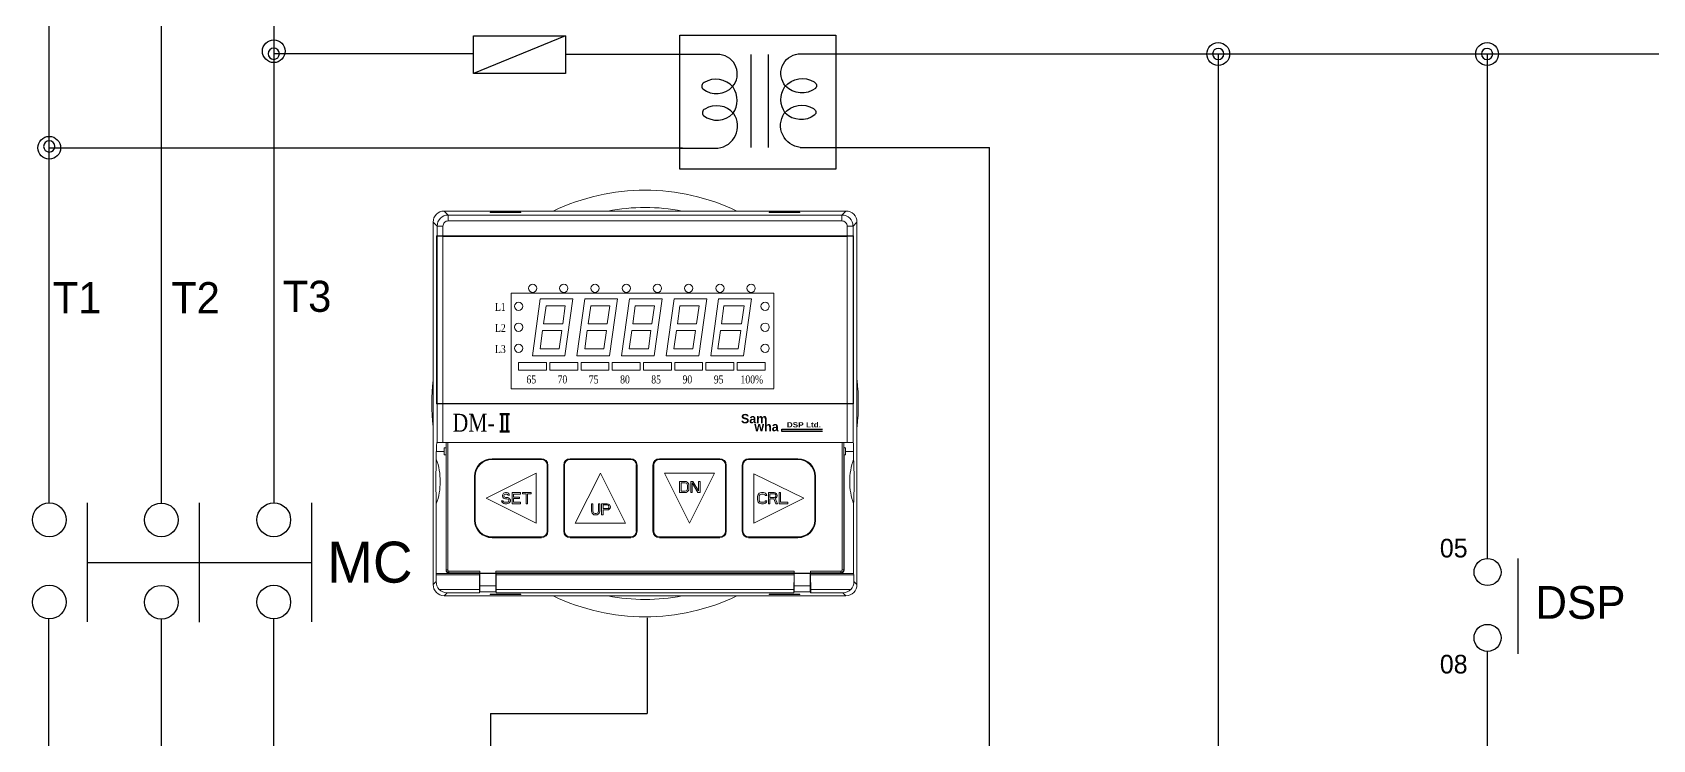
# Model space of a CAD drawing. Header units: millimetres. Extents: x 32 to 871, y 30 to 611.
# Drawn here: x 660.2 to 770, y 463.2 to 511.2 of the extents above; entities that cross this region are included whole.
import ezdxf
from ezdxf.enums import TextEntityAlignment as Align

# ---------------------------------------------------------------- set-up
doc = ezdxf.new("R2010")
doc.units = ezdxf.units.MM
for name, color, linetype in [('02___PRT_ALL_AXES', 7, 'Continuous'), ('4', 133, 'Continuous'), ('40', 4, 'Continuous'), ('ASHADE', 7, 'Continuous')]:
    doc.layers.add(name, color=color, linetype=linetype)
doc.styles.add('ghs', font='NGULIM.TTF')
doc.styles.add('SS', font='batang.ttc', dxfattribs={"width": 0.8})
doc.styles.get("Standard").update_dxf_attribs({"font": 'BareunDotumPro1.ttf'})

# ---------------------------------------------------------------- blocks, each defined once
blk = doc.blocks.new('hhj')
blk.add_hatch(color=5).paths.add_polyline_path([(-3.37, 1774.76), (-3.37, 1774.91), (-0.62, 1774.91), (-0.62, 1774.76)])
at = {"color": 7, "lineweight": 5}
for p, q in [((-25.99, 1789.43), (-26.26, 1789.69)), ((0.96, 1789.69), (-26.26, 1789.69)), ((-25.99, 1789.03), (-25.99, 1789.43)), ((0.69, 1789.43), (-25.99, 1789.43)), ((-23.14, 1789.59), (-23.14, 1789.62)), ((-23.14, 1789.62), (-21.06, 1789.62)), ((-23.14, 1789.59), (-21.06, 1789.59)), ((-21.06, 1789.59), (-21.06, 1789.62)), ((-4.24, 1789.59), (-4.24, 1789.62)), ((-4.24, 1789.62), (-2.16, 1789.62)), ((-4.24, 1789.59), (-2.16, 1789.59)), ((-2.16, 1789.59), (-2.16, 1789.62)), ((0.69, 1789.43), (0.96, 1789.69)), ((0.69, 1789.03), (0.69, 1789.43)), ((-27.02, 1788.94), (-27.02, 1764.37)), ((-26.75, 1788.67), (-27.02, 1788.94)), ((-26.75, 1788.67), (-26.75, 1788.02)), ((-26.35, 1788.67), (-26.75, 1788.67)), ((-26.35, 1788.67), (-26.35, 1788.02)), ((0.69, 1789.03), (-25.99, 1789.03)), ((1.05, 1788.02), (1.05, 1788.67)), ((1.05, 1788.67), (1.45, 1788.67)), ((1.45, 1788.67), (1.71, 1788.94)), ((1.45, 1788.02), (1.45, 1788.67)), ((1.71, 1764.37), (1.71, 1788.94)), ((-26.75, 1788.02), (-26.79, 1788.01)), ((-26.79, 1776.63), (-26.79, 1788.01)), ((-26.79, 1788.01), (-22.8, 1788.01)), ((-26.79, 1787.99), (-26.75, 1787.99)), ((-26.79, 1787.99), (-22.76, 1787.99)), ((-26.35, 1788.02), (-26.75, 1788.02)), ((-26.75, 1787.99), (-26.75, 1776.66)), ((-26.35, 1787.98), (-26.75, 1787.99)), ((-26.35, 1788.02), (1.05, 1788.02)), ((-26.35, 1787.98), (-26.35, 1776.66)), ((-26.35, 1787.98), (1.05, 1787.98)), ((-22.8, 1788.01), (-22.79, 1788.02)), ((-22.8, 1788.01), (-22.8, 1787.99)), ((-22.79, 1788.02), (-21.41, 1788.02)), ((-22.76, 1788.01), (-22.76, 1787.99)), ((-22.76, 1788.01), (-22.76, 1787.99)), ((-22.76, 1787.99), (-21.45, 1787.99)), ((-21.45, 1787.99), (-21.45, 1788.01)), ((-21.44, 1787.99), (-21.44, 1788.01)), ((-21.44, 1787.99), (-13.31, 1787.99)), ((-21.41, 1788.01), (-21.41, 1788.02)), ((-21.41, 1788.01), (-21.41, 1787.99)), ((-21.41, 1788.01), (-13.35, 1788.01)), ((-13.35, 1788.01), (-13.34, 1788.02)), ((-13.35, 1788.01), (-13.35, 1787.99)), ((-13.34, 1788.02), (-11.96, 1788.02)), ((-13.31, 1788.01), (-13.31, 1787.99)), ((-13.31, 1788.01), (-13.31, 1787.99)), ((-13.31, 1787.99), (-12, 1787.99)), ((-12, 1787.99), (-12, 1788.02)), ((-11.99, 1787.99), (-11.99, 1788.01)), ((-11.99, 1787.99), (-3.86, 1787.99)), ((-11.96, 1788.01), (-11.96, 1788.02)), ((-11.96, 1788.01), (-11.96, 1787.99)), ((-11.96, 1788.01), (-3.9, 1788.01)), ((-3.9, 1788.01), (-3.89, 1788.02)), ((-3.9, 1788.01), (-3.9, 1787.99)), ((-3.89, 1788.02), (-2.51, 1788.02)), ((-3.86, 1788.01), (-3.86, 1787.99)), ((-3.86, 1788.01), (-3.86, 1787.99)), ((-3.86, 1787.99), (-2.55, 1787.99)), ((-2.55, 1787.99), (-2.55, 1788.02)), ((-2.54, 1787.99), (-2.54, 1788.01)), ((-2.54, 1787.99), (1.48, 1787.99)), ((-2.51, 1788.01), (-2.51, 1788.02)), ((-2.51, 1788.01), (-2.51, 1787.99)), ((-2.51, 1788.01), (1.48, 1788.01)), ((1.05, 1788.02), (1.45, 1788.02)), ((1.05, 1787.98), (1.45, 1787.99)), ((1.05, 1776.66), (1.05, 1787.98)), ((1.45, 1788.02), (1.48, 1788.01)), ((1.48, 1787.99), (1.45, 1787.99)), ((1.45, 1776.66), (1.45, 1787.99)), ((1.48, 1776.63), (1.48, 1788.01)), ((-21.72, 1784.12), (-21.72, 1777.75)), ((-3.92, 1784.12), (-21.72, 1784.12)), ((-3.92, 1784.12), (-3.92, 1777.66)), ((-21.72, 1777.64), (-3.92, 1777.64)), ((-26.79, 1776.65), (-26.75, 1776.66)), ((-26.79, 1776.65), (-24.56, 1776.65)), ((-26.75, 1776.63), (-26.79, 1776.63)), ((-26.79, 1776.63), (-24.59, 1776.63)), ((-26.35, 1776.66), (-26.75, 1776.66)), ((-26.75, 1776.63), (-26.75, 1774.01)), ((-26.35, 1776.62), (-26.75, 1776.63)), ((-26.35, 1776.66), (1.05, 1776.66)), ((-26.35, 1776.62), (-26.35, 1774.01)), ((-26.35, 1776.62), (1.05, 1776.62)), ((-24.59, 1776.63), (-24.59, 1776.65)), ((-24.59, 1776.63), (-24.58, 1776.63)), ((-24.58, 1776.63), (-23.4, 1776.63)), ((-24.56, 1776.65), (-24.56, 1776.63)), ((-24.55, 1776.66), (-24.55, 1776.63)), ((-24.55, 1776.66), (-23.43, 1776.66)), ((-23.43, 1776.63), (-23.43, 1776.66)), ((-23.42, 1776.65), (-23.42, 1776.63)), ((-23.42, 1776.65), (-13.22, 1776.65)), ((-23.4, 1776.63), (-23.4, 1776.65)), ((-23.4, 1776.63), (-23.4, 1776.63)), ((-23.4, 1776.63), (-13.25, 1776.63)), ((-13.25, 1776.63), (-13.25, 1776.65)), ((-13.25, 1776.63), (-13.24, 1776.63)), ((-13.24, 1776.63), (-12.06, 1776.63)), ((-13.22, 1776.63), (-13.22, 1776.65)), ((-13.21, 1776.66), (-13.21, 1776.63)), ((-13.21, 1776.66), (-12.09, 1776.66)), ((-12.09, 1776.63), (-12.09, 1776.66)), ((-12.08, 1776.65), (-12.08, 1776.63)), ((-12.08, 1776.65), (-1.88, 1776.65)), ((-12.06, 1776.63), (-12.06, 1776.65)), ((-12.06, 1776.63), (-1.91, 1776.63)), ((-12.06, 1776.63), (-12.06, 1776.63)), ((-1.91, 1776.63), (-1.91, 1776.65)), ((-1.91, 1776.63), (-1.9, 1776.63)), ((-1.9, 1776.63), (-0.72, 1776.63)), ((-1.88, 1776.63), (-1.88, 1776.65)), ((-1.87, 1776.66), (-0.75, 1776.66)), ((-1.87, 1776.66), (-1.87, 1776.63)), ((-0.75, 1776.63), (-0.75, 1776.66)), ((-0.74, 1776.65), (1.48, 1776.65)), ((-0.74, 1776.63), (-0.74, 1776.65)), ((-0.72, 1776.63), (-0.72, 1776.65)), ((-0.72, 1776.63), (1.48, 1776.63)), ((-0.72, 1776.63), (-0.72, 1776.63)), ((1.05, 1776.66), (1.45, 1776.66)), ((1.05, 1776.62), (1.45, 1776.63)), ((1.05, 1774.01), (1.05, 1776.62)), ((1.48, 1776.65), (1.45, 1776.66)), ((1.45, 1776.63), (1.48, 1776.63)), ((1.45, 1774.01), (1.45, 1776.63)), ((-26.76, 1774.01), (1.46, 1774.01)), ((-26.13, 1774), (-26.13, 1765.36)), ((-26.01, 1774.01), (-26.01, 1765.36)), ((0.71, 1765.36), (0.71, 1774.01)), ((0.82, 1765.36), (0.82, 1774)), ((-26.8, 1772.87), (-26.8, 1773.4)), ((-26.8, 1773.4), (-26.26, 1773.4)), ((-26.26, 1773.16), (-26.26, 1773.65)), ((-26.26, 1773.65), (-26.14, 1773.65)), ((-26.26, 1773.16), (-26.14, 1773.16)), ((-26.14, 1773.65), (-26.13, 1773.64)), ((-26.14, 1773.16), (-26.13, 1773.17)), ((-26.14, 1765.35), (-26.14, 1773.16)), ((-19.67, 1772.9), (-23.02, 1772.9)), ((-23.02, 1772.85), (-23.02, 1772.87)), ((-19.67, 1772.87), (-23.02, 1772.87)), ((-19.67, 1772.85), (-23.02, 1772.85)), ((-19.67, 1772.85), (-19.67, 1772.87)), ((-13.62, 1772.9), (-17.73, 1772.9)), ((-17.73, 1772.85), (-17.73, 1772.87)), ((-13.62, 1772.87), (-17.73, 1772.87)), ((-13.62, 1772.85), (-17.73, 1772.85)), ((-13.62, 1772.85), (-13.62, 1772.87)), ((-7.58, 1772.9), (-11.68, 1772.9)), ((-7.58, 1772.87), (-11.68, 1772.87)), ((-11.68, 1772.85), (-11.68, 1772.87)), ((-7.58, 1772.85), (-11.68, 1772.85)), ((-7.58, 1772.85), (-7.58, 1772.87)), ((-2.28, 1772.9), (-5.63, 1772.9)), ((-2.28, 1772.87), (-5.63, 1772.87)), ((-5.63, 1772.85), (-5.63, 1772.87)), ((-2.28, 1772.85), (-5.63, 1772.85)), ((-2.28, 1772.85), (-2.28, 1772.87)), ((0.84, 1773.65), (0.83, 1773.64)), ((0.84, 1773.16), (0.83, 1773.17)), ((0.84, 1773.65), (0.95, 1773.65)), ((0.84, 1773.16), (0.95, 1773.16)), ((0.84, 1773.16), (0.84, 1765.35)), ((0.95, 1773.16), (0.95, 1773.65)), ((0.95, 1773.4), (1.49, 1773.4)), ((1.49, 1772.87), (1.49, 1773.4)), ((-24.21, 1771.71), (-24.21, 1768.74)), ((-24.18, 1771.71), (-24.18, 1768.74)), ((-24.16, 1771.71), (-24.18, 1771.71)), ((-24.16, 1771.71), (-24.16, 1768.74)), ((-20.02, 1771.93), (-23.42, 1770.23)), ((-20.02, 1768.53), (-20.02, 1771.93)), ((-19.29, 1767.99), (-19.29, 1772.47)), ((-19.29, 1772.47), (-19.27, 1772.47)), ((-19.27, 1767.99), (-19.27, 1772.47)), ((-19.24, 1767.99), (-19.24, 1772.47)), ((-18.16, 1772.47), (-18.16, 1767.99)), ((-18.13, 1772.47), (-18.13, 1767.99)), ((-18.11, 1772.47), (-18.13, 1772.47)), ((-18.11, 1772.47), (-18.11, 1767.99)), ((-15.68, 1771.93), (-17.38, 1768.53)), ((-13.97, 1768.53), (-15.68, 1771.93)), ((-13.24, 1772.47), (-13.22, 1772.47)), ((-13.24, 1767.99), (-13.24, 1772.47)), ((-13.22, 1767.99), (-13.22, 1772.47)), ((-13.19, 1767.99), (-13.19, 1772.47)), ((-12.11, 1772.47), (-12.11, 1767.99)), ((-12.06, 1772.47), (-12.08, 1772.47)), ((-12.08, 1772.47), (-12.08, 1767.99)), ((-12.06, 1772.47), (-12.06, 1767.99)), ((-7.93, 1771.93), (-11.33, 1771.93)), ((-11.33, 1771.93), (-9.63, 1768.53)), ((-9.63, 1768.53), (-7.93, 1771.93)), ((-7.19, 1772.47), (-7.17, 1772.47)), ((-7.19, 1767.99), (-7.19, 1772.47)), ((-7.17, 1767.99), (-7.17, 1772.47)), ((-7.14, 1767.99), (-7.14, 1772.47)), ((-6.06, 1772.47), (-6.06, 1767.99)), ((-6.01, 1772.47), (-6.04, 1772.47)), ((-6.04, 1772.47), (-6.04, 1767.99)), ((-6.01, 1772.47), (-6.01, 1767.99)), ((-1.88, 1770.23), (-5.28, 1771.89)), ((-5.28, 1771.89), (-5.28, 1768.53)), ((-1.14, 1771.71), (-1.12, 1771.71)), ((-1.14, 1768.74), (-1.14, 1771.71)), ((-1.12, 1768.74), (-1.12, 1771.71)), ((-1.09, 1768.74), (-1.09, 1771.71)), ((-9.93, 1771.36), (-10.31, 1771.36)), ((-10.31, 1771.36), (-10.31, 1770.61)), ((-10.21, 1771.27), (-9.93, 1771.27)), ((-10.21, 1770.7), (-10.21, 1771.27)), ((-9.93, 1770.7), (-10.21, 1770.7)), ((-9.85, 1771.35), (-9.93, 1771.36)), ((-9.93, 1771.27), (-9.87, 1771.25)), ((-9.87, 1770.72), (-9.93, 1770.7)), ((-9.93, 1770.61), (-9.85, 1770.62)), ((-9.87, 1771.25), (-9.82, 1771.22)), ((-9.82, 1770.75), (-9.87, 1770.72)), ((-9.79, 1771.31), (-9.85, 1771.35)), ((-9.85, 1770.62), (-9.79, 1770.65)), ((-9.82, 1771.22), (-9.79, 1771.17)), ((-9.79, 1770.8), (-9.82, 1770.75)), ((-9.73, 1771.25), (-9.79, 1771.31)), ((-9.79, 1771.17), (-9.77, 1771.1)), ((-9.77, 1770.86), (-9.79, 1770.8)), ((-9.79, 1770.65), (-9.73, 1770.72)), ((-9.77, 1771.1), (-9.77, 1770.86)), ((-9.69, 1771.18), (-9.73, 1771.25)), ((-9.73, 1770.72), (-9.69, 1770.78)), ((-9.68, 1771.1), (-9.69, 1771.18)), ((-9.69, 1770.78), (-9.68, 1770.86)), ((-9.68, 1770.86), (-9.68, 1771.1)), ((-9.41, 1771.36), (-9.55, 1771.36)), ((-9.55, 1771.36), (-9.55, 1770.61)), ((-9.46, 1771.27), (-9.06, 1770.61)), ((-9.46, 1770.61), (-9.46, 1771.27)), ((-9.02, 1770.72), (-9.41, 1771.36)), ((-8.92, 1771.36), (-9.02, 1771.36)), ((-9.02, 1771.36), (-9.02, 1770.72)), ((-8.92, 1770.61), (-8.92, 1771.36)), ((-26.8, 1765.12), (-26.8, 1769.85)), ((-23.42, 1770.23), (-20.02, 1768.53)), ((-22.37, 1770.06), (-22.35, 1769.99)), ((-22.27, 1770.06), (-22.37, 1770.06)), ((-22.35, 1769.99), (-22.3, 1769.91)), ((-22.3, 1770.49), (-22.32, 1770.43)), ((-22.32, 1770.43), (-22.32, 1770.36)), ((-22.32, 1770.36), (-22.3, 1770.3)), ((-22.24, 1770.56), (-22.3, 1770.49)), ((-22.3, 1770.3), (-22.24, 1770.24)), ((-22.3, 1769.91), (-22.22, 1769.87)), ((-22.26, 1770.01), (-22.27, 1770.06)), ((-22.21, 1769.96), (-22.26, 1770.01)), ((-22.18, 1770.59), (-22.24, 1770.56)), ((-22.24, 1770.24), (-22.18, 1770.2)), ((-22.22, 1770.41), (-22.21, 1770.46)), ((-22.22, 1770.38), (-22.22, 1770.41)), ((-22.21, 1770.33), (-22.22, 1770.38)), ((-22.22, 1769.87), (-22.15, 1769.85)), ((-22.21, 1770.46), (-22.16, 1770.49)), ((-22.16, 1770.3), (-22.21, 1770.33)), ((-22.15, 1769.95), (-22.21, 1769.96)), ((-22.11, 1770.61), (-22.18, 1770.59)), ((-22.18, 1770.2), (-22.11, 1770.19)), ((-22.16, 1770.49), (-22.11, 1770.51)), ((-22.11, 1770.28), (-22.16, 1770.3)), ((-22.02, 1769.95), (-22.15, 1769.95)), ((-22.15, 1769.85), (-22.02, 1769.85)), ((-22.04, 1770.61), (-22.11, 1770.61)), ((-22.11, 1770.51), (-22.02, 1770.51)), ((-22.02, 1770.28), (-22.11, 1770.28)), ((-22.11, 1770.19), (-22.02, 1770.19)), ((-21.96, 1770.59), (-22.04, 1770.61)), ((-22.02, 1770.51), (-21.97, 1770.49)), ((-21.94, 1770.27), (-22.02, 1770.28)), ((-22.02, 1770.19), (-21.96, 1770.17)), ((-21.96, 1769.96), (-22.02, 1769.95)), ((-22.02, 1769.85), (-21.94, 1769.87)), ((-21.97, 1770.49), (-21.94, 1770.46)), ((-21.89, 1770.54), (-21.96, 1770.59)), ((-21.96, 1770.17), (-21.91, 1770.14)), ((-21.91, 1769.99), (-21.96, 1769.96)), ((-21.94, 1770.46), (-21.93, 1770.43)), ((-21.88, 1770.24), (-21.94, 1770.27)), ((-21.94, 1769.87), (-21.88, 1769.9)), ((-21.93, 1770.43), (-21.83, 1770.43)), ((-21.91, 1770.14), (-21.88, 1770.09)), ((-21.88, 1770.04), (-21.91, 1769.99)), ((-21.85, 1770.48), (-21.89, 1770.54)), ((-21.81, 1770.17), (-21.88, 1770.24)), ((-21.88, 1770.09), (-21.88, 1770.04)), ((-21.88, 1769.9), (-21.81, 1769.96)), ((-21.83, 1770.43), (-21.85, 1770.48)), ((-21.78, 1770.11), (-21.81, 1770.17)), ((-21.81, 1769.96), (-21.78, 1770.03)), ((-21.78, 1770.03), (-21.78, 1770.11)), ((-21.66, 1770.61), (-21.66, 1769.85)), ((-21.09, 1770.61), (-21.66, 1770.61)), ((-21.66, 1769.85), (-21.09, 1769.85)), ((-21.56, 1770.3), (-21.56, 1770.51)), ((-21.56, 1770.51), (-21.09, 1770.51)), ((-21.15, 1770.3), (-21.56, 1770.3)), ((-21.56, 1769.95), (-21.56, 1770.2)), ((-21.56, 1770.2), (-21.15, 1770.2)), ((-21.09, 1769.95), (-21.56, 1769.95)), ((-21.15, 1770.2), (-21.15, 1770.3)), ((-21.09, 1770.51), (-21.09, 1770.61)), ((-21.09, 1769.85), (-21.09, 1769.95)), ((-20.96, 1770.61), (-20.96, 1770.53)), ((-20.37, 1770.61), (-20.96, 1770.61)), ((-20.96, 1770.53), (-20.71, 1770.53)), ((-20.71, 1770.53), (-20.71, 1769.85)), ((-20.71, 1769.85), (-20.62, 1769.85)), ((-20.62, 1769.85), (-20.62, 1770.53)), ((-20.62, 1770.53), (-20.37, 1770.53)), ((-20.37, 1770.53), (-20.37, 1770.61)), ((-16.19, 1769.85), (-16.28, 1769.85)), ((-16.28, 1769.85), (-16.28, 1769.35)), ((-16.19, 1769.35), (-16.19, 1769.85)), ((-15.71, 1769.85), (-15.81, 1769.85)), ((-15.81, 1769.85), (-15.81, 1769.35)), ((-15.71, 1769.35), (-15.71, 1769.85)), ((-15.21, 1769.85), (-15.59, 1769.85)), ((-15.59, 1769.85), (-15.59, 1769.09)), ((-15.49, 1769.77), (-15.19, 1769.77)), ((-15.49, 1769.53), (-15.49, 1769.77)), ((-15.19, 1769.53), (-15.49, 1769.53)), ((-15.13, 1769.83), (-15.21, 1769.85)), ((-15.19, 1769.77), (-15.15, 1769.75)), ((-15.15, 1769.54), (-15.19, 1769.53)), ((-15.15, 1769.75), (-15.11, 1769.72)), ((-15.11, 1769.58), (-15.15, 1769.54)), ((-15.07, 1769.79), (-15.13, 1769.83)), ((-15.11, 1769.72), (-15.1, 1769.67)), ((-15.1, 1769.62), (-15.11, 1769.58)), ((-15.1, 1769.67), (-15.1, 1769.62)), ((-15.02, 1769.72), (-15.07, 1769.79)), ((-15.07, 1769.5), (-15.02, 1769.56)), ((-15, 1769.67), (-15.02, 1769.72)), ((-15.02, 1769.56), (-15, 1769.61)), ((-15, 1769.61), (-15, 1769.67)), ((-10.31, 1770.61), (-9.93, 1770.61)), ((-9.55, 1770.61), (-9.46, 1770.61)), ((-9.06, 1770.61), (-8.92, 1770.61)), ((-5.28, 1768.53), (-1.88, 1770.23)), ((-5, 1770.43), (-5.02, 1770.35)), ((-5.02, 1770.35), (-5.02, 1770.11)), ((-5.02, 1770.11), (-5, 1770.03)), ((-4.97, 1770.49), (-5, 1770.43)), ((-5, 1770.03), (-4.97, 1769.96)), ((-4.91, 1770.56), (-4.97, 1770.49)), ((-4.97, 1769.96), (-4.91, 1769.9)), ((-4.92, 1770.35), (-4.91, 1770.41)), ((-4.92, 1770.11), (-4.92, 1770.35)), ((-4.91, 1770.04), (-4.92, 1770.11)), ((-4.84, 1770.59), (-4.91, 1770.56)), ((-4.91, 1770.41), (-4.87, 1770.46)), ((-4.87, 1769.99), (-4.91, 1770.04)), ((-4.91, 1769.9), (-4.84, 1769.87)), ((-4.87, 1770.46), (-4.83, 1770.49)), ((-4.83, 1769.96), (-4.87, 1769.99)), ((-4.76, 1770.61), (-4.84, 1770.59)), ((-4.84, 1769.87), (-4.76, 1769.85)), ((-4.83, 1770.49), (-4.76, 1770.51)), ((-4.76, 1769.95), (-4.83, 1769.96)), ((-4.62, 1770.61), (-4.76, 1770.61)), ((-4.76, 1770.51), (-4.62, 1770.51)), ((-4.62, 1769.95), (-4.76, 1769.95)), ((-4.76, 1769.85), (-4.62, 1769.85)), ((-4.54, 1770.59), (-4.62, 1770.61)), ((-4.62, 1770.51), (-4.56, 1770.49)), ((-4.56, 1769.96), (-4.62, 1769.95)), ((-4.62, 1769.85), (-4.54, 1769.87)), ((-4.56, 1770.49), (-4.51, 1770.46)), ((-4.51, 1769.99), (-4.56, 1769.96)), ((-4.48, 1770.56), (-4.54, 1770.59)), ((-4.54, 1769.87), (-4.48, 1769.9)), ((-4.51, 1770.46), (-4.5, 1770.41)), ((-4.5, 1770.04), (-4.51, 1769.99)), ((-4.5, 1770.41), (-4.4, 1770.41)), ((-4.4, 1770.04), (-4.5, 1770.04)), ((-4.42, 1770.49), (-4.48, 1770.56)), ((-4.48, 1769.9), (-4.42, 1769.96)), ((-4.4, 1770.41), (-4.42, 1770.49)), ((-4.42, 1769.96), (-4.4, 1770.04)), ((-3.9, 1770.61), (-4.28, 1770.61)), ((-4.28, 1770.61), (-4.28, 1769.85)), ((-4.28, 1769.85), (-4.18, 1769.85)), ((-4.18, 1770.53), (-3.88, 1770.53)), ((-4.18, 1770.28), (-4.18, 1770.53)), ((-3.88, 1770.28), (-4.18, 1770.28)), ((-4.18, 1770.19), (-3.91, 1770.19)), ((-4.18, 1769.85), (-4.18, 1770.19)), ((-3.91, 1770.19), (-3.79, 1769.85)), ((-3.82, 1770.59), (-3.9, 1770.61)), ((-3.88, 1770.53), (-3.83, 1770.51)), ((-3.83, 1770.3), (-3.88, 1770.28)), ((-3.83, 1770.51), (-3.8, 1770.48)), ((-3.8, 1770.33), (-3.83, 1770.3)), ((-3.76, 1770.54), (-3.82, 1770.59)), ((-3.82, 1770.22), (-3.76, 1770.25)), ((-3.68, 1769.85), (-3.82, 1770.22)), ((-3.8, 1770.48), (-3.79, 1770.43)), ((-3.79, 1770.38), (-3.8, 1770.33)), ((-3.79, 1770.43), (-3.79, 1770.38)), ((-3.79, 1769.85), (-3.68, 1769.85)), ((-3.71, 1770.48), (-3.76, 1770.54)), ((-3.76, 1770.25), (-3.71, 1770.32)), ((-3.69, 1770.43), (-3.71, 1770.48)), ((-3.71, 1770.32), (-3.69, 1770.36)), ((-3.69, 1770.36), (-3.69, 1770.43)), ((-3.46, 1770.61), (-3.55, 1770.61)), ((-3.55, 1770.61), (-3.55, 1769.85)), ((-3.55, 1769.85), (-2.98, 1769.85)), ((-3.46, 1769.95), (-3.46, 1770.61)), ((-2.98, 1769.95), (-3.46, 1769.95)), ((-2.98, 1769.85), (-2.98, 1769.95)), ((1.49, 1765.12), (1.49, 1769.85)), ((-24.16, 1768.74), (-24.18, 1768.74)), ((-17.38, 1768.53), (-13.97, 1768.53)), ((-16.28, 1769.35), (-16.26, 1769.27)), ((-16.26, 1769.27), (-16.23, 1769.21)), ((-16.23, 1769.21), (-16.17, 1769.14)), ((-16.17, 1769.29), (-16.19, 1769.35)), ((-16.14, 1769.24), (-16.17, 1769.29)), ((-16.17, 1769.14), (-16.11, 1769.11)), ((-16.09, 1769.21), (-16.14, 1769.24)), ((-16.11, 1769.11), (-16.03, 1769.09)), ((-16.03, 1769.19), (-16.09, 1769.21)), ((-15.97, 1769.19), (-16.03, 1769.19)), ((-16.03, 1769.09), (-15.97, 1769.09)), ((-15.9, 1769.21), (-15.97, 1769.19)), ((-15.97, 1769.09), (-15.89, 1769.11)), ((-15.85, 1769.24), (-15.9, 1769.21)), ((-15.89, 1769.11), (-15.82, 1769.14)), ((-15.82, 1769.29), (-15.85, 1769.24)), ((-15.81, 1769.35), (-15.82, 1769.29)), ((-15.82, 1769.14), (-15.76, 1769.21)), ((-15.76, 1769.21), (-15.73, 1769.27)), ((-15.73, 1769.27), (-15.71, 1769.35)), ((-15.59, 1769.09), (-15.49, 1769.09)), ((-15.49, 1769.43), (-15.21, 1769.43)), ((-15.49, 1769.09), (-15.49, 1769.43)), ((-15.21, 1769.43), (-15.13, 1769.45)), ((-15.13, 1769.45), (-15.07, 1769.5)), ((-1.14, 1768.74), (-1.12, 1768.74)), ((-23.02, 1767.6), (-23.02, 1767.58)), ((-23.02, 1767.6), (-19.67, 1767.6)), ((-23.02, 1767.58), (-19.67, 1767.58)), ((-23.02, 1767.55), (-19.67, 1767.55)), ((-19.67, 1767.6), (-19.67, 1767.58)), ((-19.29, 1767.99), (-19.27, 1767.99)), ((-18.11, 1767.99), (-18.13, 1767.99)), ((-17.73, 1767.6), (-13.62, 1767.6)), ((-17.73, 1767.6), (-17.73, 1767.58)), ((-17.73, 1767.58), (-13.62, 1767.58)), ((-17.73, 1767.55), (-13.62, 1767.55)), ((-13.62, 1767.6), (-13.62, 1767.58)), ((-13.24, 1767.99), (-13.22, 1767.99)), ((-12.06, 1767.99), (-12.08, 1767.99)), ((-11.68, 1767.6), (-7.58, 1767.6)), ((-11.68, 1767.6), (-11.68, 1767.58)), ((-11.68, 1767.58), (-7.58, 1767.58)), ((-11.68, 1767.55), (-7.58, 1767.55)), ((-7.58, 1767.6), (-7.58, 1767.58)), ((-7.19, 1767.99), (-7.17, 1767.99)), ((-6.01, 1767.99), (-6.04, 1767.99)), ((-5.63, 1767.6), (-2.28, 1767.6)), ((-5.63, 1767.6), (-5.63, 1767.58)), ((-5.63, 1767.58), (-2.28, 1767.58)), ((-5.63, 1767.55), (-2.28, 1767.55)), ((-2.28, 1767.6), (-2.28, 1767.58)), ((-26.8, 1765.03), (-26.8, 1765.12)), ((-26.8, 1765.12), (-23.87, 1765.12)), ((-26.14, 1765.35), (-26.13, 1765.36)), ((-26.01, 1765.36), (-26.13, 1765.36)), ((-25.95, 1765.16), (-25.94, 1765.17)), ((-23.87, 1765.16), (-25.95, 1765.16)), ((-25.94, 1765.29), (-25.94, 1765.17)), ((-25.94, 1765.29), (-23.86, 1765.29)), ((-25.94, 1765.17), (-23.86, 1765.17)), ((-23.87, 1765.16), (-23.86, 1765.17)), ((-23.87, 1765.12), (-23.87, 1765.16)), ((-23.87, 1765.03), (-23.87, 1765.12)), ((-23.86, 1765.29), (-23.86, 1765.14)), ((-23.86, 1765.14), (-23.85, 1765.13)), ((-22.76, 1765.14), (-23.86, 1765.14)), ((-23.85, 1765.13), (-23.85, 1764.28)), ((-22.77, 1765.13), (-23.85, 1765.13)), ((-22.76, 1765.14), (-22.77, 1765.13)), ((-22.77, 1764.28), (-22.77, 1765.13)), ((-22.76, 1765.14), (-22.76, 1765.29)), ((-22.76, 1765.29), (-2.54, 1765.29)), ((-22.75, 1765.16), (-22.76, 1765.17)), ((-22.76, 1765.17), (-2.54, 1765.17)), ((-22.75, 1765.16), (-22.75, 1765.12)), ((-2.55, 1765.16), (-22.75, 1765.16)), ((-22.75, 1765.03), (-22.75, 1765.12)), ((-22.75, 1765.12), (-2.55, 1765.12)), ((-2.55, 1765.16), (-2.54, 1765.17)), ((-2.55, 1765.12), (-2.55, 1765.16)), ((-2.55, 1765.03), (-2.55, 1765.12)), ((-2.54, 1765.29), (-2.54, 1765.14)), ((-1.44, 1765.14), (-2.54, 1765.14)), ((-2.54, 1765.14), (-2.53, 1765.13)), ((-1.45, 1765.13), (-2.53, 1765.13)), ((-2.53, 1765.13), (-2.53, 1764.28)), ((-1.44, 1765.14), (-1.45, 1765.13)), ((-1.45, 1764.28), (-1.45, 1765.13)), ((-1.44, 1765.29), (0.63, 1765.29)), ((-1.44, 1765.14), (-1.44, 1765.29)), ((-1.44, 1765.17), (0.63, 1765.17)), ((-1.43, 1765.16), (-1.44, 1765.17)), ((0.65, 1765.16), (-1.43, 1765.16)), ((-1.43, 1765.16), (-1.43, 1765.12)), ((1.49, 1765.12), (-1.43, 1765.12)), ((-1.43, 1765.03), (-1.43, 1765.12)), ((0.63, 1765.29), (0.63, 1765.17)), ((0.63, 1765.17), (0.65, 1765.16)), ((0.71, 1765.36), (0.82, 1765.36)), ((0.82, 1765.36), (0.84, 1765.35)), ((1.5, 1765.03), (1.49, 1765.12)), ((-26.81, 1764.57), (-27.02, 1764.37)), ((-26.81, 1764.57), (-26.8, 1765.03)), ((-23.87, 1765.03), (-26.8, 1765.03)), ((-23.88, 1764.04), (-26.6, 1764.04)), ((-23.88, 1764.04), (-23.87, 1765.03)), ((-23.88, 1763.81), (-23.88, 1764.04)), ((-23.86, 1763.88), (-23.85, 1764.28)), ((-23.85, 1764.28), (-22.77, 1764.28)), ((-22.77, 1764.28), (-22.77, 1763.88)), ((-22.74, 1764.04), (-22.75, 1765.03)), ((-22.75, 1765.03), (-2.55, 1765.03)), ((-22.74, 1764.04), (-2.56, 1764.04)), ((-22.74, 1763.81), (-22.74, 1764.04)), ((-2.56, 1764.04), (-2.55, 1765.03)), ((-2.56, 1763.81), (-2.56, 1764.04)), ((-2.54, 1763.88), (-2.53, 1764.28)), ((-2.53, 1764.28), (-1.45, 1764.28)), ((-1.45, 1764.28), (-1.45, 1763.88)), ((-1.43, 1765.03), (1.5, 1765.03)), ((-1.42, 1764.04), (-1.43, 1765.03)), ((-1.42, 1764.04), (1.3, 1764.04)), ((-1.42, 1763.81), (-1.42, 1764.04)), ((1.51, 1764.57), (1.5, 1765.03)), ((1.51, 1764.57), (1.71, 1764.37)), ((-26.06, 1763.81), (-26.26, 1763.61)), ((-26.26, 1763.61), (0.96, 1763.61)), ((-26.06, 1763.81), (-23.88, 1763.81)), ((-23.86, 1763.88), (-23.88, 1763.81)), ((-23.86, 1763.88), (-22.77, 1763.88)), ((-23.14, 1763.72), (-21.06, 1763.72)), ((-23.14, 1763.72), (-23.14, 1763.69)), ((-23.14, 1763.69), (-21.06, 1763.69)), ((-22.74, 1763.81), (-22.77, 1763.88)), ((-22.74, 1763.81), (-2.56, 1763.81)), ((-21.06, 1763.72), (-21.06, 1763.69)), ((-4.24, 1763.72), (-2.16, 1763.72)), ((-4.24, 1763.72), (-4.24, 1763.69)), ((-4.24, 1763.69), (-2.16, 1763.69)), ((-2.54, 1763.88), (-2.56, 1763.81)), ((-2.54, 1763.88), (-1.45, 1763.88)), ((-2.16, 1763.72), (-2.16, 1763.69)), ((-1.42, 1763.81), (-1.45, 1763.88)), ((0.76, 1763.81), (-1.42, 1763.81)), ((0.76, 1763.81), (0.96, 1763.61))]:
    blk.add_line(p, q, dxfattribs=at)
at = {"lineweight": 5}
blk.add_line((-21.72, 1777.75), (-21.72, 1777.64), dxfattribs=at)
at = {"lineweight": 100}
for p, q in [((-22.49, 1775.92), (-22.16, 1775.92)), ((-22.33, 1775.92), (-22.33, 1774.74)), ((-22.16, 1775.92), (-21.83, 1775.92)), ((-22, 1775.92), (-22, 1774.74)), ((-22.49, 1774.74), (-22.16, 1774.74)), ((-22.16, 1774.74), (-21.83, 1774.74))]:
    blk.add_line(p, q, dxfattribs=at)
at = {"color": 5}
for p, q in [((-3.37, 1774.91), (-0.62, 1774.91)), ((-3.37, 1774.76), (-3.37, 1774.91)), ((-0.62, 1774.76), (-3.37, 1774.76))]:
    blk.add_line(p, q, dxfattribs=at)
at = {"color": 7, "lineweight": 5}
for centre, radius, start, end in [((-25.99, 1788.67), 0.756, 90.0842, 179.9158), ((-12.65, 1776.65), 13.29, 79.0772, 100.9227), ((0.69, 1788.67), 0.756, 0.0842, 89.9158), ((-23.02, 1771.71), 1.19, 90, 180), ((-23.02, 1771.71), 1.16, 90, 180), ((-23.02, 1771.71), 1.14, 90, 180), ((-19.67, 1772.47), 0.435, 0, 90), ((-19.67, 1772.47), 0.406, 0, 90), ((-19.67, 1772.47), 0.384, 0, 90), ((-17.73, 1772.47), 0.435, 90, 180), ((-17.73, 1772.47), 0.406, 90, 180), ((-17.73, 1772.47), 0.384, 90, 180), ((-13.62, 1772.47), 0.435, 0, 90), ((-13.62, 1772.47), 0.406, 0, 90), ((-13.62, 1772.47), 0.384, 0, 90), ((-11.68, 1772.47), 0.435, 90, 180), ((-11.68, 1772.47), 0.406, 90, 180), ((-11.68, 1772.47), 0.384, 90, 180), ((-7.58, 1772.47), 0.435, 0, 90), ((-7.58, 1772.47), 0.406, 0, 90), ((-7.58, 1772.47), 0.384, 0, 90), ((-5.63, 1772.47), 0.435, 90, 180), ((-5.63, 1772.47), 0.406, 90, 180), ((-5.63, 1772.47), 0.384, 90, 180), ((-2.28, 1771.71), 1.19, 0, 90), ((-2.28, 1771.71), 1.16, 0, 90), ((-2.28, 1771.71), 1.14, 0, 90), ((-23.02, 1768.74), 1.19, 180, 270), ((-23.02, 1768.74), 1.16, 180, 270), ((-23.02, 1768.74), 1.14, 180, 270), ((-2.28, 1768.74), 1.19, 270, 0), ((-2.28, 1768.74), 1.16, 270, 0), ((-2.28, 1768.74), 1.14, 270, 0), ((-19.67, 1767.99), 0.435, 270, 0), ((-19.67, 1767.99), 0.406, 270, 0), ((-19.67, 1767.99), 0.384, 270, 0), ((-17.73, 1767.99), 0.435, 180, 270), ((-17.73, 1767.99), 0.406, 180, 270), ((-17.73, 1767.99), 0.384, 180, 270), ((-13.62, 1767.99), 0.435, 270, 0), ((-13.62, 1767.99), 0.406, 270, 0), ((-13.62, 1767.99), 0.384, 270, 0), ((-11.68, 1767.99), 0.435, 180, 270), ((-11.68, 1767.99), 0.406, 180, 270), ((-11.68, 1767.99), 0.384, 180, 270), ((-7.58, 1767.99), 0.435, 270, 0), ((-7.58, 1767.99), 0.406, 270, 0), ((-7.58, 1767.99), 0.384, 270, 0), ((-5.63, 1767.99), 0.435, 180, 270), ((-5.63, 1767.99), 0.406, 180, 270), ((-5.63, 1767.99), 0.384, 180, 270), ((-25.94, 1765.36), 0.189, 180.0447, 269.9553), ((-25.94, 1765.36), 0.0755, 179.9856, 270.0144), ((0.63, 1765.36), 0.189, 270.0447, 359.9553), ((0.63, 1765.36), 0.0755, 269.9857, 0.0143), ((-12.65, 1776.65), 13.29, 259.0772, 280.9227)]:
    blk.add_arc(centre, radius, start, end, dxfattribs=at)
for centre, major_axis, ratio, start_param, end_param in [((-26.26, 1788.94), (0.536, -0.536), 0.997265, 2.357564, 3.925621), ((0.96, 1788.94), (0.536, 0.536), 0.997265, -0.784029, 0.784029), ((-26.76, 1773.4), (0, 0.605), 0.052408, 0, 1.570796), ((-26.12, 1773.4), (0, 0.605), 0.034921, 0.181959, 1.155672), ((0.82, 1773.4), (0, 0.605), 0.034921, -1.155672, -0.181959), ((1.46, 1773.4), (0, 0.605), 0.052408, -1.570796, 0), ((-26.13, 1773.52), (0, 0.113), 0.034921, -1.570796, -0.05236), ((-26.13, 1773.28), (0, 0.113), 0.034921, -3.089233, -1.570796), ((0.83, 1773.52), (0, 0.113), 0.034921, 0.05236, 1.570796), ((0.83, 1773.28), (0, 0.113), 0.034921, -4.712389, -3.193953), ((-25.95, 1765.35), (0.134, 0.134), 0.998783, -3.926382, -2.356803), ((-23.86, 1765.29), (0, 0.113), 0.017455, -3.106686, -1.570796), ((-22.76, 1765.29), (0, 0.113), 0.017455, -4.712389, -3.176499), ((-2.54, 1765.29), (0, 0.113), 0.017455, -3.106686, -1.570796), ((-1.44, 1765.29), (0, 0.113), 0.017455, -4.712389, -3.176499), ((0.65, 1765.35), (-0.134, 0.134), 0.998783, -3.926382, -2.356803), ((-26.26, 1764.37), (0.536, 0.536), 0.997265, -3.925621, -2.357564), ((-26.05, 1764.58), (0.331, 0.695), 0.980271, -4.272496, -3.506276), ((-26.06, 1764.57), (0.536, 0.536), 0.997265, -3.159401, -2.357564), ((0.76, 1764.57), (0.536, -0.536), 0.997265, -0.784029, 0.017808), ((0.96, 1764.37), (0.536, -0.536), 0.997265, -0.784029, 0.784029), ((0.75, 1764.58), (-0.331, 0.695), 0.980271, -2.776909, -2.010689)]:
    blk.add_ellipse(centre, major_axis=major_axis, ratio=ratio, start_param=start_param, end_param=end_param, dxfattribs=at)
for centre in [(-23.86, 1764.51), (-1.44, 1764.51)]:
    blk.add_ellipse(centre, major_axis=(0, 0.265), ratio=0.017455, dxfattribs=at)
for points, knots in [([(-25.99, 1789.03), (-26.04, 1789.03), (-26.13, 1789.01), (-26.25, 1788.93), (-26.33, 1788.81), (-26.35, 1788.72), (-26.35, 1788.67)], [0, 0, 0, 0, 0.250219, 0.500153, 0.75003, 1, 1, 1, 1]), ([(1.05, 1788.67), (1.05, 1788.72), (1.03, 1788.81), (0.95, 1788.93), (0.83, 1789.01), (0.74, 1789.03), (0.69, 1789.03)], [0, 0, 0, 0, 0.250219, 0.500153, 0.75003, 1, 1, 1, 1]), ([(-26.8, 1772.87), (-26.81, 1772.64), (-26.82, 1772.14), (-26.83, 1771.36), (-26.82, 1770.59), (-26.81, 1770.08), (-26.8, 1769.85)], [0, 0, 0, 0, 0.232997, 0.500001, 0.767007, 1, 1, 1, 1]), ([(-26.8, 1772.87), (-26.71, 1772.63), (-26.58, 1772.13), (-26.51, 1771.36), (-26.58, 1770.59), (-26.71, 1770.09), (-26.8, 1769.85)], [0, 0, 0, 0, 0.250013, 0.499994, 0.74998, 1, 1, 1, 1]), ([(1.49, 1772.87), (1.41, 1772.63), (1.27, 1772.13), (1.21, 1771.36), (1.27, 1770.59), (1.41, 1770.09), (1.49, 1769.85)], [0, 0, 0, 0, 0.250013, 0.499994, 0.74998, 1, 1, 1, 1]), ([(1.49, 1772.87), (1.5, 1772.64), (1.52, 1772.14), (1.52, 1771.36), (1.52, 1770.59), (1.5, 1770.08), (1.49, 1769.85)], [0, 0, 0, 0, 0.232997, 0.500001, 0.767007, 1, 1, 1, 1])]:
    blk.add_open_spline(points, degree=3, knots=knots, dxfattribs=at)
at = {"layer": '02___PRT_ALL_AXES', "color": 7, "lineweight": 5}
for p, q in [((-19.75, 1783.74), (-20.29, 1779.89)), ((-17.54, 1783.74), (-19.75, 1783.74)), ((-19.53, 1782.04), (-19.36, 1783.28)), ((-19.36, 1783.28), (-18.06, 1783.28)), ((-18.06, 1783.28), (-18.23, 1782.04)), ((-18.08, 1779.89), (-17.54, 1783.74)), ((-16.73, 1783.74), (-17.27, 1779.89)), ((-14.51, 1783.74), (-16.73, 1783.74)), ((-16.51, 1782.04), (-16.33, 1783.28)), ((-16.33, 1783.28), (-15.03, 1783.28)), ((-15.03, 1783.28), (-15.21, 1782.04)), ((-15.05, 1779.89), (-14.51, 1783.74)), ((-13.7, 1783.74), (-14.24, 1779.89)), ((-11.49, 1783.74), (-13.7, 1783.74)), ((-13.48, 1782.04), (-13.31, 1783.28)), ((-13.31, 1783.28), (-12.01, 1783.28)), ((-12.01, 1783.28), (-12.19, 1782.04)), ((-12.03, 1779.89), (-11.49, 1783.74)), ((-10.68, 1783.74), (-11.22, 1779.89)), ((-8.47, 1783.74), (-10.68, 1783.74)), ((-10.46, 1782.04), (-10.28, 1783.28)), ((-10.28, 1783.28), (-8.99, 1783.28)), ((-8.99, 1783.28), (-9.16, 1782.04)), ((-9, 1779.89), (-8.47, 1783.74)), ((-7.66, 1783.74), (-8.19, 1779.89)), ((-5.44, 1783.74), (-7.66, 1783.74)), ((-7.47, 1782.04), (-7.3, 1783.28)), ((-7.3, 1783.28), (-5.92, 1783.28)), ((-5.92, 1783.28), (-6.1, 1782.04)), ((-5.98, 1779.89), (-5.44, 1783.74)), ((-18.23, 1782.04), (-19.53, 1782.04)), ((-15.21, 1782.04), (-16.51, 1782.04)), ((-12.19, 1782.04), (-13.48, 1782.04)), ((-9.16, 1782.04), (-10.46, 1782.04)), ((-6.1, 1782.04), (-7.47, 1782.04)), ((-19.77, 1780.35), (-19.59, 1781.59)), ((-19.59, 1781.59), (-18.3, 1781.59)), ((-18.3, 1781.59), (-18.47, 1780.35)), ((-16.74, 1780.35), (-16.57, 1781.59)), ((-16.57, 1781.59), (-15.27, 1781.59)), ((-15.27, 1781.59), (-15.45, 1780.35)), ((-13.72, 1780.35), (-13.55, 1781.59)), ((-13.55, 1781.59), (-12.25, 1781.59)), ((-12.25, 1781.59), (-12.42, 1780.35)), ((-10.7, 1780.35), (-10.52, 1781.59)), ((-10.52, 1781.59), (-9.22, 1781.59)), ((-9.22, 1781.59), (-9.4, 1780.35)), ((-7.71, 1780.35), (-7.54, 1781.59)), ((-7.54, 1781.59), (-6.16, 1781.59)), ((-6.16, 1781.59), (-6.34, 1780.35)), ((-21.22, 1779.43), (-21.22, 1778.9)), ((-19.33, 1779.43), (-21.22, 1779.43)), ((-20.29, 1779.89), (-18.08, 1779.89)), ((-18.47, 1780.35), (-19.77, 1780.35)), ((-19.33, 1778.9), (-19.33, 1779.43)), ((-19.1, 1779.43), (-19.1, 1778.9)), ((-17.21, 1779.43), (-19.1, 1779.43)), ((-17.27, 1779.89), (-15.05, 1779.89)), ((-17.21, 1778.9), (-17.21, 1779.43)), ((-16.99, 1779.43), (-16.99, 1778.9)), ((-15.1, 1779.43), (-16.99, 1779.43)), ((-15.45, 1780.35), (-16.74, 1780.35)), ((-15.1, 1778.9), (-15.1, 1779.43)), ((-14.87, 1779.43), (-14.87, 1778.9)), ((-12.98, 1779.43), (-14.87, 1779.43)), ((-14.24, 1779.89), (-12.03, 1779.89)), ((-12.42, 1780.35), (-13.72, 1780.35)), ((-12.98, 1778.9), (-12.98, 1779.43)), ((-12.75, 1779.43), (-12.75, 1778.9)), ((-10.86, 1779.43), (-12.75, 1779.43)), ((-11.22, 1779.89), (-9, 1779.89)), ((-10.86, 1778.9), (-10.86, 1779.43)), ((-9.4, 1780.35), (-10.7, 1780.35)), ((-10.64, 1779.43), (-10.64, 1778.9)), ((-8.75, 1779.43), (-10.64, 1779.43)), ((-8.75, 1778.9), (-8.75, 1779.43)), ((-8.52, 1779.43), (-8.52, 1778.9)), ((-6.63, 1779.43), (-8.52, 1779.43)), ((-8.19, 1779.89), (-5.98, 1779.89)), ((-6.34, 1780.35), (-7.71, 1780.35)), ((-6.63, 1778.9), (-6.63, 1779.43)), ((-4.51, 1779.43), (-6.4, 1779.43)), ((-6.4, 1779.43), (-6.4, 1778.9)), ((-4.51, 1778.9), (-4.51, 1779.43)), ((-21.22, 1778.9), (-19.33, 1778.9)), ((-19.1, 1778.9), (-17.21, 1778.9)), ((-16.99, 1778.9), (-15.1, 1778.9)), ((-14.87, 1778.9), (-12.98, 1778.9)), ((-12.75, 1778.9), (-10.86, 1778.9)), ((-10.64, 1778.9), (-8.75, 1778.9)), ((-8.52, 1778.9), (-6.63, 1778.9)), ((-6.4, 1778.9), (-4.51, 1778.9))]:
    blk.add_line(p, q, dxfattribs=at)
for centre in [(-20.27, 1784.46), (-18.16, 1784.46), (-16.04, 1784.46), (-13.92, 1784.46), (-11.81, 1784.46), (-9.69, 1784.46), (-7.57, 1784.46), (-5.46, 1784.46), (-21.22, 1783.24), (-4.51, 1783.24), (-21.22, 1781.82), (-4.51, 1781.82), (-21.22, 1780.39), (-4.51, 1780.39)]:
    blk.add_circle(centre, 0.283, dxfattribs=at)
for start, end in [(64.485, 115.515), (173.7303, 186.2697), (353.7303, 6.2697), (244.485, 295.515)]:
    blk.add_arc((-12.65, 1776.65), 14.46, start, end, dxfattribs=at)
at = {"color": 7, "linetype": 'Continuous', "style": 'SS', "width": 0.8}
blk.add_text('DM-', height=1.21, dxfattribs=at).set_placement((-25.69, 1774.74))
at = {"color": 20, "insert": (-6.15, 1775.94), "char_height": 0.635, "width": 2.282, "attachment_point": 1}
blk.add_mtext('{\\fPump Demi Bold LET|b0|i0|c0|p2;Sam}', dxfattribs=at)
at = {"color": 5, "insert": (-5.24, 1775.4), "char_height": 0.635, "width": 2.282, "attachment_point": 1}
blk.add_mtext('{\\fPump Demi Bold LET|b0|i0|c0|p2;wha}', dxfattribs=at)
at = {"color": 0, "insert": (-3.04, 1775.38), "char_height": 0.3483, "width": 2.4154, "attachment_point": 1}
blk.add_mtext('{\\fArial Black|b0|i0|c0|p34;DSP Ltd.}', dxfattribs=at)
at = {"layer": '40', "color": 0, "lineweight": 5, "style": 'SS', "width": 0.8}
for s, p in [('L1', (-22.46, 1782.93)), ('L2', (-22.46, 1781.5)), ('L3', (-22.46, 1780.07)), ('65', (-20.36, 1778.01)), ('70', (-18.25, 1778.01)), ('75', (-16.13, 1778.01)), ('80', (-14.01, 1778.01)), ('85', (-11.9, 1778.01)), ('90', (-9.78, 1778.01)), ('95', (-7.66, 1778.01)), ('100%%%', (-5.41, 1778.01))]:
    blk.add_text(s, height=0.543, dxfattribs=at).set_placement(p, align=Align.CENTER)

msp = doc.modelspace()

# ---------------------------------------------------------------- linework, layer by layer
at = {"color": 0, "linetype": 'ByBlock', "lineweight": 25}
msp.add_line((663.895, 475.237), (679.116, 475.237), dxfattribs=at)
at = {"layer": '4', "color": 0}
for centre in [(676.552, 509.894), (740.582, 509.707), (758.806, 509.707), (661.33, 503.346)]:
    msp.add_circle(centre, 0.772, dxfattribs=at)
at = {"layer": 'ASHADE', "ltscale": 2}
for p, q in [((661.296, 518.479), (661.296, 479.264)), ((668.928, 518.48), (668.928, 479.254)), ((676.552, 518.31), (676.552, 479.264)), ((696.326, 510.947), (690.101, 508.39)), ((690.101, 509.724), (676.552, 509.724)), ((704.269, 509.668), (696.326, 509.668)), ((706.802, 509.668), (704.079, 509.668)), ((708.903, 509.668), (708.903, 503.367)), ((710.07, 509.668), (710.07, 503.367)), ((712.103, 509.707), (714.66, 509.707)), ((714.66, 509.707), (792.018, 509.707)), ((740.582, 509.707), (740.582, 434.229)), ((758.806, 509.707), (758.806, 475.492)), ((704.269, 503.328), (661.296, 503.328)), ((704.079, 503.328), (706.657, 503.328)), ((712.248, 503.367), (714.66, 503.367)), ((713.454, 503.367), (725.062, 503.367)), ((725.062, 412.491), (725.062, 503.367)), ((760.887, 475.505), (760.887, 469.037)), ((758.806, 469.202), (758.806, 434.229))]:
    msp.add_line(p, q, dxfattribs=at)
at = {"layer": 'ASHADE', "color": 0, "linetype": 'ByBlock', "lineweight": 25, "ltscale": 2}
for p, q in [((663.895, 479.28), (663.895, 471.195)), ((671.491, 479.269), (671.491, 471.185)), ((679.116, 479.279), (679.116, 471.195)), ((668.928, 471.39), (668.928, 401.027)), ((701.871, 471.469), (701.871, 464.977)), ((691.245, 464.977), (691.245, 444.943))]:
    msp.add_line(p, q, dxfattribs=at)
at = {"layer": 'ASHADE', "color": 0, "linetype": 'ByBlock', "lineweight": 25}
for p, q in [((661.296, 423.272), (661.296, 471.401)), ((676.552, 423.177), (676.552, 471.4)), ((691.245, 464.977), (701.871, 464.977))]:
    msp.add_line(p, q, dxfattribs=at)
at = {"layer": 'ASHADE'}
msp.add_lwpolyline([(690.101, 510.947), (696.326, 510.947), (696.326, 508.39), (690.101, 508.39)], close=True, dxfattribs=at)
at = {"layer": 'ASHADE', "ltscale": 2}
msp.add_lwpolyline([(704.079, 510.991), (714.66, 510.991), (714.66, 501.888), (704.079, 501.888)], close=True, dxfattribs=at)
for points in [[(706.657, 503.328, 0.5644393), (707.743, 505.647, 0.3776145), (705.766, 505.964, 0.5214253), (705.681, 505.531, 0.3768363), (707.677, 505.662, 0.3151835), (707.697, 507.451, 0.3776145), (705.72, 507.768, 0.5214253), (705.635, 507.334, 0.3826417), (707.658, 507.49, 0.6020814), (706.802, 509.668)], [(712.248, 503.367, -0.5644393), (711.163, 505.686, -0.3776145), (713.139, 506.003, -0.5214253), (713.224, 505.569, -0.3768363), (711.228, 505.701, -0.3151835), (711.209, 507.49, -0.3776145), (713.185, 507.807, -0.5214253), (713.27, 507.373, -0.3826417), (711.248, 507.529, -0.6020814), (712.103, 509.707)]]:
    msp.add_lwpolyline(points, format="xyb", dxfattribs=at)
at = {"layer": 'ASHADE', "color": 0, "linetype": 'ByBlock', "lineweight": 25, "ltscale": 2}
for centre in [(661.332, 478.12), (668.928, 478.109), (676.552, 478.119), (661.332, 472.545), (668.928, 472.534), (676.552, 472.544)]:
    msp.add_circle(centre, 1.144, dxfattribs=at)
at = {"layer": 'ASHADE', "ltscale": 2}
for centre in [(758.837, 474.577), (758.837, 470.117)]:
    msp.add_circle(centre, 0.915, dxfattribs=at)
for centre, start, end in [((676.552, 509.724), 0, 180), ((676.552, 509.724), 180, 0), ((740.582, 509.707), 0, 180), ((740.582, 509.707), 180, 0), ((758.806, 509.707), 0, 180), ((758.806, 509.707), 180, 0), ((661.33, 503.439), 0, 180), ((661.33, 503.439), 180, 0)]:
    msp.add_arc(centre, 0.381, start, end, dxfattribs=at)

# ---------------------------------------------------------------- block references
msp.add_blockref('hhj', (714.37, -1290.642))

# ---------------------------------------------------------------- texts
at = {"layer": 'ASHADE', "ltscale": 2, "style": 'ghs'}
for s, height, p in [('T3', 2.109, (677.16, 492.222)), ('T1', 2.109, (661.571, 492.126)), ('T2', 2.109, (669.603, 492.126)), ('05', 1.2654, (755.603, 475.568)), ('DSP', 2.2244, (762.075, 471.408)), ('08', 1.2654, (755.603, 467.702))]:
    msp.add_text(s, height=height, dxfattribs=at).set_placement(p)
at = {"layer": 'ASHADE', "color": 0, "linetype": 'ByBlock', "lineweight": 25, "ltscale": 2, "style": 'ghs'}
msp.add_text('MC', height=2.7804, dxfattribs=at).set_placement((680.177, 473.859))

doc.saveas('drawing.dxf')
